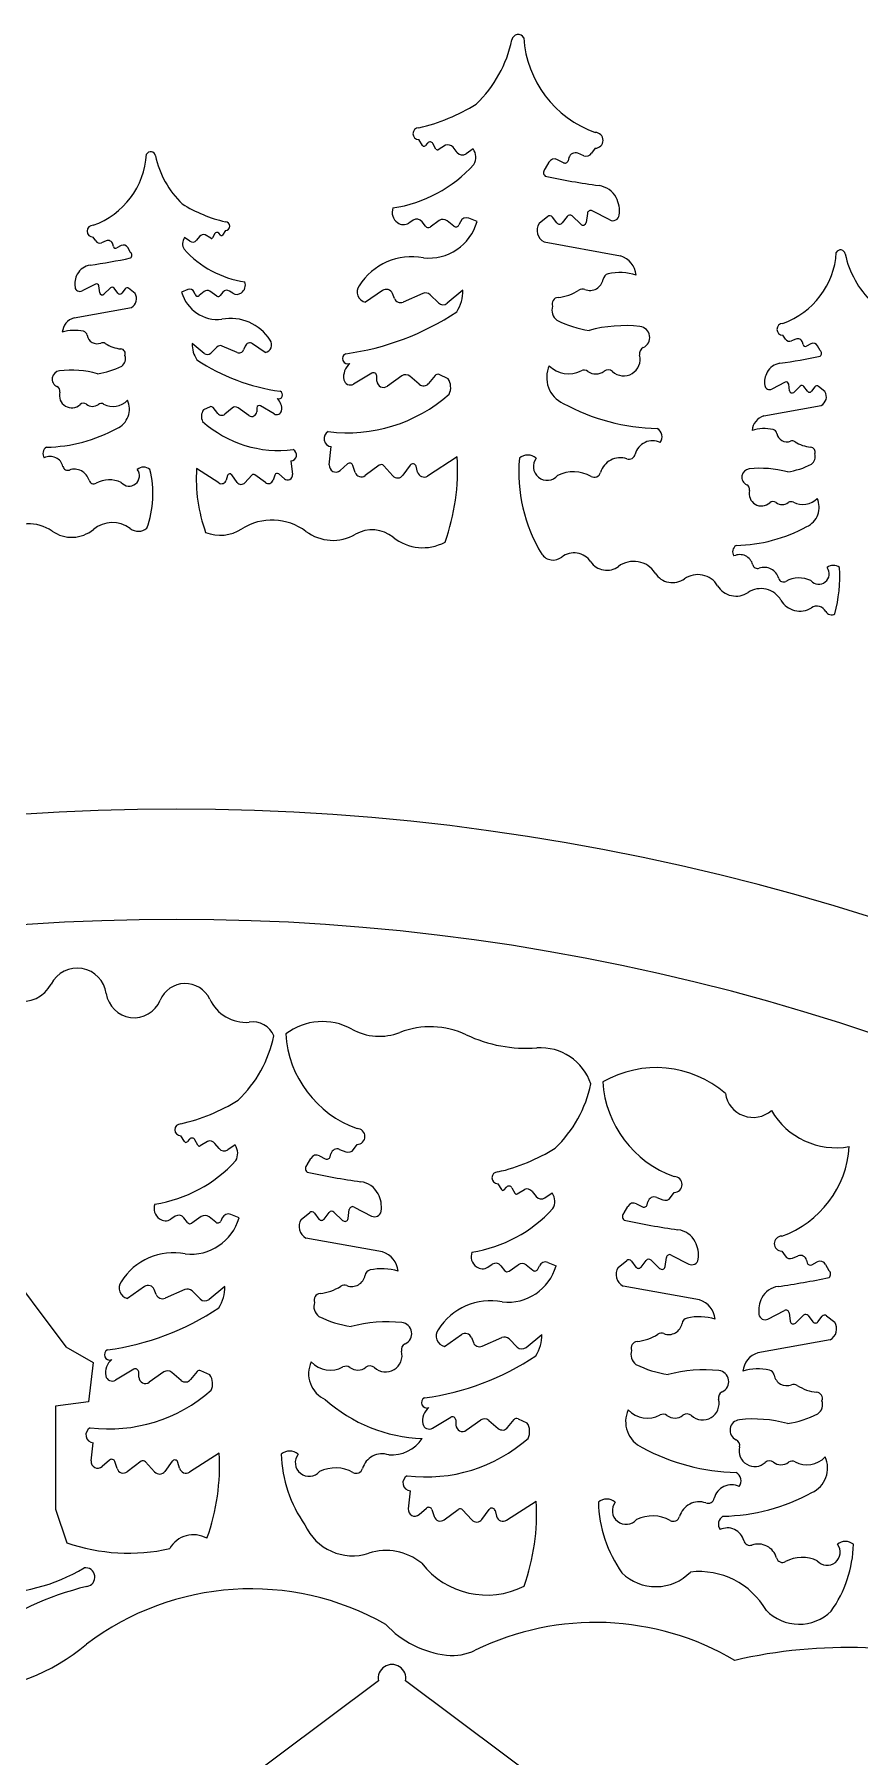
# Model space of a CAD drawing. Extents: x 0 to 545, y 0 to 410.
# Drawn here: x 259 to 338.6, y 243.7 to 409.9 of the extents above; entities that cross this region are included whole.
import ezdxf

# ---------------------------------------------------------------- set-up
doc = ezdxf.new("R2010")
doc.units = 0
doc.layers.add('GREEN', color=3, linetype='CONTINUOUS')
doc.layers.add('WHITE', color=7, linetype='CONTINUOUS')

msp = doc.modelspace()

# ---------------------------------------------------------------- linework, layer by layer
at = {"layer": 'GREEN', "linetype": 'CONTINUOUS'}
for p, q in [((296.488429, 399.199551), (296.120404, 399.772083)), ((296.971995, 399.440303), (296.740141, 399.179865)), ((297.778136, 398.84918), (297.48687, 399.381651)), ((298.698745, 399.220099), (298.000259, 398.790258)), ((299.821096, 398.528714), (299.425521, 399.024911)), ((301.368693, 398.875611), (300.674935, 398.40075)), ((308.661097, 397.57867), (308.319882, 396.964483)), ((310.070425, 397.537217), (309.510539, 397.831833)), ((310.603047, 398.027337), (310.524061, 397.735048)), ((312.037587, 398.215002), (311.451215, 398.450324)), ((313.131892, 398.934366), (312.796771, 398.44511)), ((308.560099, 392.348999), (307.729951, 391.683165)), ((310.432453, 392.358487), (309.951948, 391.722981)), ((311.738371, 391.590482), (310.905593, 392.395255)), ((312.381918, 392.64394), (312.273177, 391.778896)), ((314.537105, 392.010285), (312.841936, 392.886037)), ((276.430309, 390.693291), (276.211859, 390.293938)), ((276.990355, 390.541952), (276.816465, 390.737281)), ((277.455158, 390.986116), (277.17914, 390.556717)), ((295.573167, 391.987826), (295.169419, 391.718661)), ((296.770306, 391.397496), (296.428837, 391.844938)), ((298.095338, 391.95399), (297.204089, 391.330116)), ((299.503085, 391.412088), (298.854533, 391.93001)), ((300.130551, 391.846863), (299.990703, 391.531342)), ((301.743973, 391.85285), (300.949697, 392.176965)), ((309.447096, 391.721851), (309.010434, 392.294029)), ((264.947883, 389.990886), (264.696543, 390.357828)), ((265.95705, 389.994796), (265.517271, 389.818305)), ((266.652415, 389.45834), (266.593176, 389.677556)), ((267.412557, 389.530928), (266.992643, 389.309966)), ((268.30555, 388.880415), (268.049639, 389.341056)), ((274.03926, 389.957616), (273.518941, 390.313762)), ((274.976321, 390.425737), (274.679639, 390.053589)), ((276.045267, 390.249747), (275.521402, 390.572128)), ((308.204023, 389.88897), (315.580767, 388.550058)), ((264.91401, 385.821581), (263.642633, 385.164767)), ((265.340578, 384.991225), (265.259023, 385.640008)), ((266.366267, 385.453494), (265.741683, 384.849915)), ((267.0815, 384.949289), (266.721122, 385.425919)), ((267.787636, 385.377575), (267.46014, 384.948442)), ((268.747998, 384.919427), (268.125387, 385.418802)), ((273.833189, 385.289777), (273.237482, 385.046691)), ((274.552434, 384.80556), (274.447548, 385.042201)), ((275.404561, 385.104561), (274.918147, 384.716119)), ((276.642395, 384.65464), (275.973958, 385.122546)), ((277.223834, 385.040757), (276.967732, 384.705175)), ((278.168397, 384.946049), (277.865586, 385.147923)), ((292.620754, 385.200918), (290.981419, 384.064312)), ((293.765703, 384.427703), (293.570639, 384.915363)), ((296.511096, 384.915854), (294.608756, 384.082451)), ((298.004471, 384.006576), (297.209849, 384.787363)), ((300.369723, 385.226382), (298.853188, 383.970501)), ((262.859886, 382.569597), (268.392444, 383.573781)), ((331.491863, 380.51324), (331.240523, 380.880182)), ((275.405571, 379.134929), (274.268169, 380.07684)), ((276.638075, 379.747576), (276.042108, 379.161985)), ((278.588894, 379.218892), (277.162139, 379.843943)), ((279.367482, 379.843575), (279.221184, 379.47783)), ((281.309397, 379.205287), (280.079896, 380.057742)), ((332.50103, 380.517151), (332.061251, 380.340659)), ((333.196396, 379.980694), (333.137156, 380.199911)), ((333.956537, 380.053282), (333.536623, 379.83232)), ((334.84953, 379.40277), (334.593619, 379.86341)), ((291.584328, 377.219447), (289.834458, 376.173133)), ((292.084653, 376.458435), (292.063731, 376.960574)), ((294.480582, 376.960203), (293.085511, 375.968153)), ((296.164858, 376.145355), (295.261955, 376.92372)), ((297.696934, 376.996299), (297.070869, 376.225756)), ((298.937969, 376.688337), (298.075238, 377.084481)), ((331.45799, 376.343935), (330.186613, 375.687121)), ((331.884558, 375.513579), (331.803003, 376.162362)), ((332.910247, 375.975849), (332.285663, 375.372269)), ((333.62548, 375.471643), (333.265102, 375.948273)), ((334.331616, 375.899929), (334.00412, 375.470796)), ((335.291978, 375.441781), (334.669367, 375.941157)), ((282.169617, 373.286903), (280.857215, 374.071638)), ((329.403866, 373.091951), (334.936424, 374.096135)), ((275.989033, 373.970414), (275.341985, 373.673306)), ((276.74231, 373.326371), (276.272761, 373.904277)), ((278.098995, 373.849843), (277.421818, 373.26607)), ((279.731328, 373.133168), (278.685025, 373.877205)), ((280.497663, 373.877484), (280.481971, 373.50088)), ((287.4849, 368.376135), (287.677332, 370.131123)), ((299.82419, 369.138392), (296.964812, 367.29544)), ((276.821852, 366.628633), (274.677319, 368.010848)), ((278.603616, 366.684051), (278.076805, 367.408268)), ((281.32629, 366.654615), (280.316395, 367.40867)), ((283.147192, 367.02845), (282.604857, 367.49984)), ((283.787462, 368.755396), (283.931787, 367.439155)), ((289.25414, 368.457049), (288.531026, 367.828528)), ((289.975097, 367.646925), (289.764338, 368.313379)), ((292.305422, 368.335489), (290.958896, 367.330082)), ((293.604379, 367.319058), (292.731104, 368.293095)), ((295.291542, 368.334953), (294.589128, 367.36933)), ((296.009805, 367.661103), (295.853661, 368.232096)), ((277.655216, 367.331125), (277.538107, 366.902881)), ((279.997134, 367.376874), (279.342177, 366.646347)), ((282.222208, 367.392087), (282.064138, 366.892247))]:
    msp.add_line(p, q, dxfattribs=at)
for centre, radius, start, end in [((293.30225, 411.911658), 12.069201, -46.181038, -12.023306), ((305.710968, 409.310713), 0.610484, 27.233984, 171.824391), ((316.589926, 410.223758), 10.355556, -176.491789, -109.50751), ((292.13558, 418.364783), 17.90418, -77.140333, -57.866326), ((296.120404, 400.340878), 0.568795, 90, 270), ((296.621758, 399.285255), 0.158498, -147.266989, -41.676879), ((297.208762, 399.229523), 0.316997, 28.679036, 138.323121), ((298.929782, 398.629701), 0.633993, 38.562356, 111.371596), ((313.131892, 399.6985), 0.764135, -90, 90), ((262.103017, 398.824872), 7.766667, -70.49249, -3.508211), ((270.262235, 398.140088), 0.457863, 8.175609, 152.766016), ((279.568774, 400.090797), 9.051901, -167.976694, -133.818962), ((291.644572, 406.230087), 13.207332, -81.365022, -42.170083), ((297.91719, 398.925244), 0.158498, -151.320963, -58.392283), ((300.316835, 398.923924), 0.633993, -141.437644, -55.609256), ((300.18853, 398.067817), 1.430146, -29.500855, 34.390744), ((309.215307, 397.270775), 0.633993, 62.24632, 150.945396), ((310.218041, 397.817745), 0.316997, -117.75368, -15.12204), ((311.215087, 397.861944), 0.633993, 68.133508, 164.87796), ((312.273714, 398.803382), 0.633993, -111.866492, -34.409557), ((308.629232, 396.604349), 0.474756, 130.662158, 227.833998), ((323.023942, 463.83163), 69.162336, -102.282811, -97.909997), ((313.200635, 393.129477), 2.218977, 28.070356, 82.090003), ((312.721875, 392.874161), 2.76156, -8.122627, 28.070356), ((280.443776, 404.93064), 13.428135, -122.133674, -102.859667), ((294.745691, 392.740877), 1.198583, 158.894959, 235.066713), ((308.758437, 392.101716), 0.316997, 37.349349, 128.731941), ((310.685308, 392.167304), 0.316997, 45.979784, 142.907163), ((312.696439, 392.604403), 0.316997, 62.67839, 172.835224), ((314.828098, 392.573553), 0.633993, -117.32161, -8.122627), ((264.696543, 390.930929), 0.573101, 90, 270), ((276.63889, 390.579196), 0.237748, 41.676879, 151.320964), ((277.455158, 391.412712), 0.426596, -90, 90), ((294.641905, 392.509932), 0.95099, -127.775684, -56.309932), ((295.924843, 391.460311), 0.633993, 37.349349, 123.690067), ((297.096935, 393.159079), 4.827131, -96.40415, -15.700061), ((297.022303, 391.589809), 0.316997, -142.650651, -55.007979), ((298.458909, 391.434602), 0.633993, 51.389747, 124.99202), ((299.700897, 391.659792), 0.316997, -128.610253, -23.904259), ((300.710163, 391.589963), 0.633993, 67.801429, 156.095741), ((308.792713, 391.004245), 1.261109, 147.428512, 242.172979), ((309.699093, 391.914164), 0.316997, -142.650651, -37.092838), ((311.958656, 391.818433), 0.316997, -134.020215, -7.164777), ((265.340175, 390.25959), 0.475495, -145.590443, -68.133508), ((266.134146, 389.553511), 0.475495, 15.12204, 111.866492), ((266.88193, 389.520362), 0.237748, -164.87796, -62.24632), ((267.633981, 389.110135), 0.475495, 29.054604, 117.75368), ((274.404064, 389.707916), 1.072609, 145.609256, 209.500855), ((280.812032, 395.829619), 9.905499, -137.829917, -98.634978), ((274.307835, 390.349996), 0.475495, -124.390744, -38.562356), ((275.348125, 390.129329), 0.475495, 68.628404, 141.437644), ((276.107569, 390.350986), 0.118874, -121.607716, -28.679037), ((277.079143, 390.620995), 0.118874, -138.323121, -32.733012), ((336.806215, 388.662442), 0.457863, 8.175609, 152.766016), ((264.644985, 386.004161), 1.664233, 97.909997, 151.929644), ((257.277504, 439.030776), 51.871752, -82.090003, -77.717189), ((268.073537, 388.610315), 0.356067, -47.833998, 49.337842), ((295.44377, 382.452551), 6.01374, 79.317532, 147.670982), ((314.959223, 386.499715), 2.142481, 5.097594, 73.135779), ((328.646997, 389.347226), 7.766667, -70.49249, -3.508211), ((346.112754, 390.613151), 9.051901, -167.976694, -133.818962), ((265.004055, 385.812674), 2.07117, 151.929644, 188.122627), ((265.023132, 385.610356), 0.237748, 7.164776, 117.32161), ((278.486193, 385.712711), 0.898937, -55.066713, 21.105041), ((312.619846, 386.50468), 1.296146, -111.532843, -9.489857), ((314.523571, 386.186453), 0.633993, 102.506458, 170.510143), ((315.523745, 381.677365), 5.252675, 72.614617, 102.506458), ((263.424388, 385.587218), 0.475495, -171.877373, -62.67839), ((265.576469, 385.020878), 0.237748, -172.835224, -45.979785), ((266.53148, 385.282531), 0.237748, 37.092837, 134.020216), ((267.271142, 385.092677), 0.237748, -142.907162, -37.349349), ((267.976634, 385.23334), 0.237748, 51.268059, 142.650651), ((267.950927, 384.410237), 0.945831, -62.172979, 32.571488), ((276.72276, 386.026362), 3.620348, -164.299939, -83.59585), ((274.012839, 384.849526), 0.475495, 23.904259, 112.198571), ((274.769788, 384.901897), 0.237748, -156.095741, -51.389747), ((275.701279, 384.733005), 0.475495, 55.00798, 128.610253), ((276.778734, 384.84941), 0.237748, -124.992021, -37.349349), ((277.601829, 384.752287), 0.475495, 56.309933, 142.650651), ((278.564032, 385.539503), 0.713243, -123.690068, -52.224316), ((291.21174, 385.074843), 1.036446, 145.050138, 257.160427), ((292.981991, 384.679904), 0.633993, 21.80141, 124.73486), ((294.354351, 384.663162), 0.633993, -158.198591, -66.342091), ((296.765502, 384.335142), 0.633993, 45.503167, 113.657909), ((296.903933, 385.087953), 3.468554, -33.858823, 2.287277), ((309.617847, 383.907997), 0.633993, 95.28689, 201.302312), ((309.154197, 388.918457), 4.397874, -84.71311, -56.77338), ((311.911419, 384.709251), 0.633993, 68.467157, 123.22662), ((263.326044, 381.03184), 1.606861, 106.864221, 174.902406), ((277.962634, 377.996466), 4.510305, 32.329018, 100.682468), ((285.782901, 403.99486), 25.106156, -82.486281, -56.104048), ((298.448818, 384.458797), 0.633993, -134.496833, -50.370995), ((310.154521, 383.293366), 1.191055, 161.176043, 233.867963), ((262.902653, 377.415077), 3.939506, 77.493542, 107.385383), ((263.652783, 380.796893), 0.475495, 9.489857, 77.493542), ((265.080577, 381.035564), 0.972109, -170.510143, -68.467157), ((314.164394, 391.721218), 10.505871, -116.649274, -98.83854), ((315.986402, 369.09611), 12.71704, 83.38074, 105.676621), ((317.335572, 380.665564), 1.069206, -65.735397, 83.731883), ((331.240523, 381.453283), 0.573101, 90, 270), ((265.611897, 379.688991), 0.475495, 56.77338, 111.532843), ((267.679813, 382.845896), 3.298405, -123.22662, -95.28689), ((267.332076, 379.088051), 0.475495, -21.302312, 84.71311), ((276.867512, 379.973018), 2.601416, 177.712723, 213.858823), ((275.708848, 379.501151), 0.475495, -129.629005, -45.503167), ((276.971335, 379.40841), 0.475495, 66.342091, 134.496833), ((278.779698, 379.654425), 0.475495, -113.657909, -21.801409), ((279.808968, 379.666981), 0.475495, 55.26514, 158.19859), ((281.136656, 379.963185), 0.777335, -77.160427, 34.949862), ((289.267632, 378.630209), 0.515215, 113.0543, 292.334503), ((318.035504, 379.11283), 0.633993, 114.264603, 194.472029), ((331.884156, 380.781944), 0.475495, -145.590443, -68.133508), ((332.678126, 380.075865), 0.475495, 15.12204, 111.866492), ((333.42591, 380.042716), 0.237748, -164.87796, -62.24632), ((334.177961, 379.632489), 0.475495, 29.054604, 117.75368), ((334.617518, 379.132669), 0.356067, -47.833998, 49.337842), ((261.543782, 376.656226), 0.801905, 96.268117, 245.735397), ((262.55566, 367.979135), 9.53778, 74.323379, 96.61926), ((263.922166, 384.947967), 7.879403, -81.16146, -63.350726), ((266.92957, 378.627078), 0.893291, -53.867963, 18.823957), ((285.208285, 394.153199), 18.829617, -123.895952, -97.513719), ((290.529299, 376.873933), 1.66546, 129.791067, 190.025261), ((311.19695, 376.796032), 2.741136, 155.252047, 245.487238), ((310.569903, 379.722707), 2.5756, -136.308477, -62.202347), ((312.066698, 376.8835), 0.633993, 53.607371, 117.797653), ((313.202212, 378.424088), 1.279851, -126.392628, -52.136374), ((314.376899, 376.913158), 0.633993, 47.559275, 127.863625), ((315.879504, 378.556373), 1.592659, -132.440725, 14.472029), ((331.188966, 376.526515), 1.664233, 97.909997, 151.929644), ((323.821485, 429.55313), 51.871752, -82.090003, -77.717189), ((261.018834, 375.491676), 0.475495, -14.472029, 65.735397), ((289.509097, 376.717272), 0.633993, -167.865852, -59.123187), ((291.747009, 376.947377), 0.316997, 2.385944, 120.876813), ((292.718097, 376.484829), 0.633993, -177.614056, -54.582945), ((294.847996, 376.443527), 0.633993, 49.236395, 125.417055), ((296.578818, 376.625548), 0.633993, -130.763605, -39.093859), ((297.94296, 376.796403), 0.316997, 65.336604, 140.906141), ((297.695397, 375.845683), 1.50135, -25.916383, 34.143297), ((331.548035, 376.335029), 2.07117, 151.929644, 188.122627), ((329.968368, 376.109572), 0.475495, -171.877373, -62.67839), ((331.567112, 376.13271), 0.237748, 7.164776, 117.32161), ((333.07546, 375.804886), 0.237748, 37.092837, 134.020216), ((334.520614, 375.755694), 0.237748, 51.268059, 142.650651), ((262.635833, 375.074333), 1.194494, 165.527971, 312.440725), ((263.762787, 373.841922), 0.475495, 52.136375, 132.440725), ((264.643803, 374.975119), 0.959888, -127.863626, -53.607372), ((265.495437, 373.819679), 0.475495, 62.202347, 126.392629), ((266.618034, 375.949084), 1.9317, -117.797653, -43.691522), ((266.147749, 373.754077), 2.055852, -65.487238, 24.747953), ((280.735205, 373.867586), 0.237748, 59.123187, 177.614055), ((281.648487, 373.812503), 1.249095, -10.025261, 50.208933), ((282.594737, 375.12971), 0.386411, -112.334503, 66.9457), ((289.225516, 386.27729), 14.811354, -97.132489, -48.46929), ((319.549692, 391.73678), 19.850281, -118.560095, -91.209524), ((332.120449, 375.543232), 0.237748, -172.835224, -45.979785), ((333.815122, 375.615031), 0.237748, -142.907162, -37.349349), ((334.494907, 374.932591), 0.945831, -62.172979, 32.571488), ((276.273914, 373.041315), 1.126013, 145.856703, 205.916383), ((282.626324, 380.865021), 11.108515, -131.53071, -82.867511), ((276.088241, 373.754355), 0.237748, 39.093859, 114.663396), ((277.111348, 373.626214), 0.475495, -140.906141, -49.236395), ((278.409464, 373.489698), 0.475495, 54.582945, 130.763605), ((280.006889, 373.520675), 0.475495, -125.417056, -2.385944), ((282.413639, 373.695007), 0.475495, -120.876813, -12.134148), ((329.870024, 371.554194), 1.606861, 106.864221, 174.902406), ((259.883193, 384.959639), 14.887711, -88.790476, -61.439905), ((287.737595, 370.897113), 0.768357, 117.19191, 265.501622), ((318.624302, 371.071973), 0.962858, -34.308057, 58.270418), ((329.446633, 367.937431), 3.939506, 77.493542, 107.385383), ((330.196763, 371.319247), 0.475495, 9.489857, 77.493542), ((331.624557, 371.557918), 0.972109, -170.510143, -68.467157), ((260.577235, 369.461033), 0.722143, 121.729582, 214.308057), ((260.543014, 367.894549), 1.288603, 14.043417, 115.871314), ((283.742265, 369.329888), 0.576267, -85.501622, 62.80809), ((279.235718, 367.875623), 20.627161, -19.739662, 3.50977), ((306.637931, 368.039597), 1.280041, 50.57473, 129.42527), ((316.3881, 369.554088), 0.633993, -108.843011, -14.043417), ((318.66993, 368.983327), 1.718137, 64.128686, 165.956583), ((332.155877, 370.211346), 0.475495, 56.77338, 111.532843), ((334.223793, 373.36825), 3.298405, -123.22662, -95.28689), ((333.876056, 369.610405), 0.475495, -21.302312, 84.71311), ((333.47355, 369.149432), 0.893291, -53.867963, 18.823957), ((262.254387, 368.322619), 0.475495, -165.956583, -71.156989), ((262.885236, 366.47406), 1.477744, 16.149064, 108.843011), ((268.17008, 367.317939), 0.996159, -139.892189, 37.788237), ((269.567013, 367.186751), 0.960031, 50.57473, 129.42527), ((260.735475, 365.572801), 9.730635, -19.960965, 14.008953), ((290.118673, 367.063771), 15.470371, 176.49023, 199.739662), ((277.884543, 367.268413), 0.237748, 36.032935, 164.705724), ((280.174153, 367.218167), 0.237748, 53.252529, 138.122131), ((282.44889, 367.320401), 0.237748, 49.003269, 162.45094), ((283.459124, 367.387328), 0.475495, -130.996732, 6.257409), ((288.115116, 368.307033), 0.633993, 173.742591, 310.996732), ((289.462094, 368.217797), 0.316997, 17.54906, 130.996731), ((290.579584, 367.838089), 0.633993, -162.45094, -53.252529), ((292.495078, 368.081485), 0.316997, 41.87787, 126.747471), ((295.547891, 368.14848), 0.316997, 15.294276, 143.967065), ((296.621345, 367.828336), 0.633993, -164.705724, -57.19704), ((321.127559, 367.700331), 15.360064, 175.039987, 211.181613), ((308.500509, 368.214514), 1.328212, 142.211763, 319.892189), ((311.02993, 364.163943), 3.535286, 61.091505, 115.348906), ((313.045411, 367.813701), 0.633993, -118.908495, -16.149064), ((315.546967, 367.089342), 1.970326, 71.156989, 163.850936), ((328.087762, 367.178581), 0.801905, 96.268117, 245.735397), ((329.09964, 358.50149), 9.53778, 74.323379, 96.61926), ((330.466146, 375.470321), 7.879403, -81.16146, -63.350726), ((264.761403, 367.017329), 0.475495, -163.850936, -61.091505), ((266.273014, 364.28001), 2.651465, 64.651094, 118.908495), ((277.079453, 367.028305), 0.475495, -122.80296, -15.294276), ((278.988138, 366.963761), 0.475495, -143.967065, -41.87787), ((281.610773, 367.03562), 0.475495, -126.747471, -17.54906), ((294.076431, 367.742277), 0.633993, -138.122131, -36.032935), ((327.562814, 366.01403), 0.475495, -14.472029, 65.735397), ((329.179813, 365.596688), 1.194494, 165.527971, 312.440725), ((330.306767, 364.364276), 0.475495, 52.136375, 132.440725), ((331.187783, 365.497473), 0.959888, -127.863626, -53.607372), ((332.039418, 364.342033), 0.475495, 62.202347, 126.392629), ((333.162014, 366.471438), 1.9317, -117.797653, -43.691522), ((332.691729, 364.276431), 2.055852, -65.487238, 24.747953), ((258.555789, 358.874326), 3.797217, 54.794016, 131.848901), ((266.55662, 359.941435), 2.860193, 53.051586, 129.834074), ((281.969553, 357.603076), 5.437667, 53.112736, 122.538652), ((262.630003, 364.648612), 3.26972, -125.205984, -50.165926), ((269.063414, 363.274302), 1.310181, -126.948414, -51.358723), ((276.956636, 365.460079), 3.882302, -111.125806, -57.461348), ((287.839373, 365.424563), 4.341414, -126.887264, -59.999973), ((291.625514, 358.866782), 3.230861, 51.161632, 120.000027), ((296.510798, 364.934525), 4.559101, -128.838368, -62.005723), ((326.427173, 375.481993), 14.887711, -88.790476, -61.439905), ((309.082309, 360.522968), 1.342327, -144.716987, -52.088224), ((311.098826, 357.933735), 1.939513, 34.179531, 127.911776), ((327.121215, 359.983388), 0.722143, 121.729582, 214.308057), ((327.086994, 358.416903), 1.288603, 14.043417, 115.871314), ((314.258644, 360.079495), 1.880007, -145.820469, -53.370586), ((316.851354, 356.59215), 2.465534, 32.718424, 126.629414), ((320.611206, 359.007639), 2.003367, -147.281576, -54.872658), ((323.043613, 355.550182), 2.223998, 31.298492, 125.127342), ((328.798367, 358.844974), 0.475495, -165.956583, -71.156989), ((329.429216, 356.996414), 1.477744, 16.149064, 108.843011), ((332.816994, 354.802365), 2.651465, 64.651094, 118.908495), ((334.71406, 357.840293), 0.996159, -139.892189, 37.788237), ((336.110993, 357.709105), 0.960031, 50.57473, 129.42527), ((322.101318, 357.707044), 14.638264, -14.720911, 2.911943), ((326.733377, 357.793461), 2.09418, -148.701508, -56.322729), ((329.129923, 354.196902), 2.227702, 29.847162, 123.677271), ((331.305383, 357.539683), 0.475495, -163.850936, -61.091505), ((332.881145, 356.34935), 2.09719, -150.152838, -57.775058), ((334.52391, 353.743199), 0.983507, 28.816221, 122.224942), ((335.931714, 354.517665), 0.623263, -151.183779, -58.314956), ((272.73906, 114.484389), 210.004157, -5.464915, 185.464915)]:
    msp.add_arc(centre, radius, start, end, dxfattribs=at)
at = {"layer": 'WHITE', "linetype": 'CONTINUOUS'}
for p, q in [((246.158568, 304.486464), (262.079227, 283.218429)), ((273.520204, 303.041606), (273.152179, 303.614138)), ((274.00377, 303.282358), (273.771917, 303.02192)), ((274.809911, 302.691235), (274.518645, 303.223705)), ((275.730521, 303.062154), (275.032034, 302.632312)), ((276.852871, 302.370769), (276.457296, 302.866966)), ((278.400469, 302.717666), (277.706711, 302.242804)), ((289.828547, 302.287164), (290.163667, 302.77642)), ((285.351657, 300.806537), (285.692872, 301.420724)), ((286.542314, 301.673887), (287.1022, 301.379271)), ((287.555836, 301.577103), (287.634823, 301.869392)), ((288.48299, 302.292379), (289.069362, 302.057057)), ((303.739296, 298.979465), (304.107321, 298.406933)), ((304.359033, 298.387246), (304.590887, 298.647685)), ((305.105762, 298.589032), (305.397028, 298.056561)), ((305.619151, 297.997639), (306.317637, 298.42748)), ((307.044412, 298.232292), (307.439988, 297.736095)), ((308.293827, 297.608131), (308.987585, 298.082992)), ((319.070107, 297.657705), (319.656478, 297.422384)), ((320.415663, 297.652491), (320.750783, 298.141747)), ((278.775748, 295.694905), (277.981472, 296.019019)), ((284.761726, 295.525219), (285.591874, 296.191053)), ((286.042209, 296.136084), (286.478871, 295.563906)), ((286.983723, 295.565036), (287.464228, 296.200542)), ((287.937368, 296.237309), (288.770146, 295.432537)), ((289.304953, 295.62095), (289.413693, 296.485994)), ((289.873711, 296.728091), (291.56888, 295.85234)), ((315.938773, 296.171864), (316.279988, 296.786051)), ((317.129431, 297.039214), (317.689317, 296.744598)), ((318.142953, 296.94243), (318.221939, 297.234719)), ((272.604942, 295.82988), (272.201195, 295.560715)), ((273.802082, 295.23955), (273.460612, 295.686993)), ((275.127113, 295.796044), (274.235864, 295.17217)), ((276.53486, 295.254143), (275.886309, 295.772065)), ((277.162326, 295.688918), (277.022478, 295.373397)), ((292.612542, 292.392113), (285.235798, 293.731025)), ((302.788311, 290.926042), (303.192059, 291.195207)), ((304.047729, 291.05232), (304.389198, 290.604877)), ((304.822981, 290.537497), (305.71423, 291.161371)), ((306.473425, 291.137392), (307.121977, 290.619469)), ((307.609595, 290.738723), (307.749443, 291.054245)), ((308.568588, 291.384346), (309.362864, 291.060231)), ((315.348843, 290.890546), (316.178991, 291.55638)), ((316.629325, 291.50141), (317.065987, 290.929232)), ((317.57084, 290.930362), (318.051344, 291.565869)), ((318.524485, 291.602636), (319.357263, 290.797863)), ((319.892069, 290.986277), (320.000809, 291.851321)), ((320.460827, 292.093418), (322.155996, 291.217666)), ((331.133998, 292.469373), (331.45115, 292.00635)), ((332.169629, 291.78858), (332.724561, 292.011285)), ((333.527251, 291.610978), (333.602003, 291.334361)), ((334.031316, 291.147136), (334.561182, 291.425956)), ((335.365079, 291.186367), (335.687999, 290.605111)), ((269.652529, 289.042972), (268.013194, 287.906367)), ((270.797478, 288.269758), (270.602414, 288.757417)), ((273.542871, 288.757908), (271.640532, 287.924506)), ((275.036246, 287.848631), (274.241624, 288.629418)), ((277.401498, 289.068437), (275.884963, 287.812556)), ((323.199659, 287.75744), (315.822914, 289.096351)), ((329.80413, 285.916547), (331.408408, 286.745343)), ((331.84376, 286.516226), (331.94667, 285.697564)), ((332.452801, 285.519253), (333.240928, 286.280875)), ((333.688699, 286.246079), (334.14344, 285.644648)), ((334.621223, 285.643578), (335.034473, 286.185077)), ((335.460661, 286.2371), (336.246298, 285.606966)), ((298.600311, 283.271693), (300.239646, 284.408299)), ((306.472079, 283.177882), (307.988615, 284.433764)), ((262.079227, 283.218429), (264.690853, 281.732529)), ((301.18953, 284.122744), (301.384594, 283.635084)), ((302.227648, 283.289832), (304.129988, 284.123235)), ((304.82874, 283.994744), (305.623363, 283.213957)), ((335.797645, 283.908972), (328.816426, 282.64185)), ((264.690853, 281.732529), (264.255193, 277.919451)), ((268.616103, 281.061501), (266.866234, 280.015187)), ((269.116428, 280.30049), (269.095506, 280.802628)), ((271.512357, 280.802258), (270.117286, 279.810207)), ((273.196634, 279.98741), (272.293731, 280.765774)), ((274.72871, 280.838353), (274.102644, 280.067811)), ((275.969744, 280.530392), (275.107014, 280.926536)), ((264.255193, 277.919451), (261.070687, 277.487727)), ((261.070687, 277.487727), (261.070687, 267.562113)), ((297.45335, 275.380514), (299.20322, 276.426828)), ((299.682622, 276.167955), (299.703545, 275.665817)), ((300.704403, 275.175534), (302.099474, 276.167584)), ((302.880847, 276.131101), (303.78375, 275.352736)), ((304.689761, 275.433138), (305.315826, 276.20368)), ((305.69413, 276.291863), (306.556861, 275.895719)), ((264.516675, 272.21819), (264.709107, 273.973178)), ((276.855965, 272.980447), (273.996587, 271.137494)), ((266.285915, 272.299104), (265.562801, 271.670583)), ((267.006873, 271.48898), (266.796113, 272.155433)), ((269.337197, 272.177543), (267.990671, 271.172137)), ((270.636154, 271.161112), (269.762879, 272.13515)), ((272.323318, 272.177008), (271.620903, 271.211385)), ((273.041581, 271.503158), (272.885436, 272.07415)), ((295.296223, 269.338504), (295.103791, 267.583517)), ((296.149917, 267.03591), (296.873031, 267.664431)), ((304.583704, 266.502821), (307.443082, 268.345774)), ((261.070687, 267.562113), (262.152799, 264.318549)), ((297.38323, 267.52076), (297.593989, 266.854307)), ((298.577787, 266.537463), (299.924314, 267.54287)), ((300.349995, 267.500476), (301.22327, 266.526439)), ((302.208019, 266.576711), (302.910434, 267.542334)), ((303.472552, 267.439477), (303.628697, 266.868484)), ((292.222495, 250.997499), (272.509153, 236.228961)), ((314.556734, 236.228961), (294.843392, 250.997499))]:
    msp.add_line(p, q, dxfattribs=at)
for centre, radius, start, end in [((272.73906, 114.484389), 220.635051, -5.200854, 185.200854), ((263.166593, 316.960977), 2.829262, 7.832836, 152.820453), ((257.931824, 319.648921), 3.055281, -103.781168, -27.179547), ((273.582841, 315.685851), 2.611827, 25.311173, 157.589259), ((268.658712, 317.71651), 2.714582, -172.167164, -22.410741), ((279.503045, 318.485731), 3.937077, -154.688827, -86.354301), ((280.14442, 312.446622), 2.145926, 21.685954, 100.499063), ((286.825152, 308.813536), 5.818958, 60.976368, 127.465792), ((270.334026, 315.753713), 12.069201, -46.181038, -12.023306), ((293.621702, 314.065813), 10.355556, -176.491789, -109.50751), ((292.315189, 318.708198), 5.496732, -119.023632, -68.808429), ((297.236229, 306.015462), 8.116577, 64.727249, 111.191571), ((306.541187, 325.724506), 13.678575, -115.272751, -85.966559), ((307.864286, 306.960696), 5.131825, 18.686838, 94.033441), ((319.005785, 299.984945), 10.198501, 48.938724, 120.219941), ((300.921142, 311.119039), 12.069201, -46.181038, -12.023306), ((324.208818, 309.43114), 10.355556, -176.491789, -109.50751), ((328.372068, 308.0795), 2.69778, -171.370036, -49.133147), ((269.167355, 322.206837), 17.90418, -77.140333, -57.866326), ((336.399344, 309.699722), 7.253435, -149.692572, -80.124831), ((273.152179, 304.182933), 0.568795, 90, 270), ((290.163667, 303.540555), 0.764135, -90, 90), ((273.653533, 303.12731), 0.158498, -147.266988, -41.67688), ((274.240537, 303.071578), 0.316997, 28.679036, 138.323121), ((274.948965, 302.767298), 0.158498, -151.320963, -58.392283), ((275.961557, 302.471756), 0.633993, 38.562356, 111.371596), ((277.220305, 301.909871), 1.430146, -29.500855, 34.390744), ((268.676347, 310.072142), 13.207332, -81.365022, -42.170083), ((277.34861, 302.765979), 0.633993, -141.437644, -55.609256), ((286.247082, 301.11283), 0.633993, 62.24632, 150.945396), ((287.249817, 301.6598), 0.316997, -117.75368, -15.12204), ((288.246862, 301.703998), 0.633993, 68.133508, 164.87796), ((289.30549, 302.645437), 0.633993, -111.866492, -34.409557), ((299.754472, 317.572164), 17.90418, -77.140333, -57.866326), ((327.861376, 303.153453), 9.800313, -70.49249, -3.508211), ((285.661007, 300.446404), 0.474756, 130.662158, 227.833998), ((300.055718, 367.673685), 69.162336, -102.282811, -97.909997), ((303.739296, 299.54826), 0.568795, 90, 270), ((320.750783, 298.905882), 0.764135, -90, 90), ((290.23241, 296.971531), 2.218977, 28.070356, 82.090003), ((289.753651, 296.716216), 2.76156, -8.122627, 28.070356), ((304.240649, 298.492637), 0.158498, -147.266988, -41.67688), ((304.827653, 298.436904), 0.316997, 28.679036, 138.323121), ((305.536082, 298.132625), 0.158498, -151.320963, -58.392283), ((306.548674, 297.837083), 0.633993, 38.562356, 111.371596), ((307.935726, 298.131305), 0.633993, -141.437644, -55.609256), ((307.807422, 297.275198), 1.430146, -29.500855, 34.390744), ((318.833979, 297.069325), 0.633993, 68.133508, 164.87796), ((319.892606, 298.010764), 0.633993, -111.866492, -34.409557), ((271.777466, 296.582932), 1.198583, 158.894959, 235.066713), ((272.956619, 295.302366), 0.633993, 37.349349, 123.690067), ((277.741938, 295.432018), 0.633993, 67.801429, 156.095741), ((285.790212, 295.94377), 0.316997, 37.349349, 128.731941), ((287.717083, 296.009359), 0.316997, 45.979784, 142.907163), ((289.728214, 296.446458), 0.316997, 62.67839, 172.835224), ((291.859873, 296.415607), 0.633993, -117.32161, -8.122627), ((299.263463, 305.437469), 13.207332, -81.365022, -42.170083), ((316.248123, 295.81173), 0.474756, 130.662158, 227.833998), ((316.834198, 296.478157), 0.633993, 62.24632, 150.945396), ((317.836933, 297.025126), 0.316997, -117.75368, -15.12204), ((271.67368, 296.351987), 0.95099, -127.775684, -56.309932), ((274.12871, 297.001133), 4.827131, -96.40415, -15.700061), ((274.054078, 295.431864), 0.316997, -142.650651, -55.00798), ((275.490685, 295.276657), 0.633993, 51.389747, 124.99202), ((276.732673, 295.501847), 0.316997, -128.610253, -23.904259), ((285.824488, 294.8463), 1.261109, 147.428512, 242.172979), ((286.730868, 295.756219), 0.316997, -142.650651, -37.092838), ((288.990431, 295.660487), 0.316997, -134.020215, -7.164777), ((330.642834, 363.039011), 69.162336, -102.282811, -97.909997), ((320.819526, 292.336858), 2.218977, 28.070356, 82.090003), ((320.340767, 292.081543), 2.76156, -8.122627, 28.070356), ((331.133998, 293.192537), 0.723163, 90, 270), ((272.475545, 286.294605), 6.01374, 79.317532, 147.670982), ((291.990999, 290.34177), 2.142481, 5.097594, 73.135779), ((302.364583, 291.948258), 1.198583, 158.894959, 235.066713), ((302.260797, 291.717314), 0.95099, -127.775684, -56.309932), ((303.543735, 290.667693), 0.633993, 37.349349, 123.690067), ((304.715827, 292.36646), 4.827131, -96.40415, -15.700061), ((306.077801, 290.641984), 0.633993, 51.389747, 124.99202), ((308.329055, 290.797344), 0.633993, 67.801429, 156.095741), ((316.377328, 291.309097), 0.316997, 37.349349, 128.731941), ((317.317984, 291.121546), 0.316997, -142.650651, -37.092838), ((318.3042, 291.374685), 0.316997, 45.979784, 142.907163), ((319.577548, 291.025814), 0.316997, -134.020215, -7.164777), ((320.315331, 291.811784), 0.316997, 62.67839, 172.835224), ((322.44699, 291.780934), 0.633993, -117.32161, -8.122627), ((331.946162, 292.345413), 0.6, -145.590443, -68.133508), ((332.948028, 291.454452), 0.6, 15.12204, 111.866492), ((333.891614, 291.412623), 0.3, -164.87796, -62.24632), ((334.840585, 290.894981), 0.6, 29.054604, 117.75368), ((268.243515, 288.916897), 1.036446, 145.050138, 257.160427), ((289.651622, 290.346735), 1.296146, -111.532843, -9.489857), ((291.555346, 290.028507), 0.633993, 102.506458, 170.510143), ((292.55552, 285.519419), 5.252675, 72.614617, 102.506458), ((304.641195, 290.797191), 0.316997, -142.650651, -55.007979), ((307.319789, 290.867173), 0.316997, -128.610253, -23.904259), ((316.411605, 290.211626), 1.261109, 147.428512, 242.172979), ((321.772338, 353.886985), 65.454, -82.090003, -77.717189), ((335.395235, 290.264287), 0.449301, -47.833998, 49.337842), ((270.013766, 288.521958), 0.633993, 21.80141, 124.73486), ((271.386126, 288.505217), 0.633993, -158.19859, -66.342091), ((273.797277, 288.177197), 0.633993, 45.503167, 113.657909), ((275.480593, 288.300851), 0.633993, -134.496833, -50.370995), ((273.935708, 288.930007), 3.468554, -33.858823, 2.287277), ((286.649623, 287.750051), 0.633993, 95.28689, 201.302312), ((286.185973, 292.760512), 4.397874, -84.71311, -56.77338), ((288.943194, 288.551306), 0.633993, 68.467157, 123.22662), ((303.062662, 281.659932), 6.01374, 79.317532, 147.670982), ((322.578115, 285.707096), 2.142481, 5.097594, 73.135779), ((331.52203, 286.734104), 2.613491, 151.929644, 188.122627), ((331.068941, 286.97573), 2.1, 97.909997, 151.929644), ((262.814677, 307.836915), 25.106156, -82.486281, -56.104048), ((287.186297, 287.135421), 1.191055, 161.176043, 233.867963), ((291.196169, 295.563273), 10.505871, -116.649274, -98.83854), ((322.142463, 285.393834), 0.633993, 102.506458, 170.510143), ((323.142637, 280.884746), 5.252675, 72.614617, 102.506458), ((329.528739, 286.449613), 0.6, -171.877373, -62.67839), ((331.546103, 286.47881), 0.3, 7.164776, 117.32161), ((333.449401, 286.065147), 0.3, 37.092837, 134.020216), ((335.272958, 286.003075), 0.3, 51.268059, 142.650651), ((293.018178, 272.938164), 12.71704, 83.38074, 105.676621), ((294.367347, 284.507619), 1.069206, -65.735397, 83.731883), ((298.830632, 284.282224), 1.036446, 145.050138, 257.160427), ((300.600882, 283.887285), 0.633993, 21.80141, 124.73486), ((304.522824, 284.295334), 3.468554, -33.858823, 2.287277), ((316.773089, 288.125839), 4.397874, -84.71311, -56.77338), ((319.53031, 283.916632), 0.633993, 68.467157, 123.22662), ((320.238738, 285.712062), 1.296146, -111.532843, -9.489857), ((332.244328, 285.734981), 0.3, -172.835224, -45.979785), ((334.382738, 285.82558), 0.3, -142.907162, -37.349349), ((335.24052, 284.964449), 1.193491, -62.172979, 32.571488), ((266.299408, 282.472264), 0.515215, 113.0543, 292.334503), ((292.911279, 282.398428), 1.592659, -132.440725, 14.472029), ((295.067279, 282.954885), 0.633993, 114.264603, 194.472029), ((301.973243, 283.870543), 0.633993, -158.198591, -66.342091), ((304.384393, 283.542524), 0.633993, 45.503167, 113.657909), ((306.067709, 283.666178), 0.633993, -134.496833, -50.370995), ((317.773413, 282.500748), 1.191055, 161.176043, 233.867963), ((317.236739, 283.115378), 0.633993, 95.28689, 201.302312), ((329.404644, 280.701442), 2.027606, 106.864221, 174.902406), ((267.561074, 280.715988), 1.66546, 129.791067, 190.025261), ((268.778784, 280.789432), 0.316997, 2.385944, 120.876813), ((274.974735, 280.638457), 0.316997, 65.336604, 140.906141), ((288.228726, 280.638086), 2.741136, 155.252047, 245.487238), ((287.601679, 283.564762), 2.5756, -136.308477, -62.202347), ((289.098474, 280.725555), 0.633993, 53.607371, 117.797653), ((290.233987, 282.266142), 1.279851, -126.392628, -52.136374), ((291.408674, 280.755212), 0.633993, 47.559275, 127.863625), ((293.401793, 303.202242), 25.106156, -82.486281, -56.104048), ((321.783286, 290.9286), 10.505871, -116.649274, -98.83854), ((323.605294, 268.303491), 12.71704, 83.38074, 105.676621), ((328.870391, 276.137656), 4.971038, 77.493542, 107.385383), ((329.816938, 280.404976), 0.6, 9.489857, 77.493542), ((266.540872, 280.559326), 0.633993, -167.865852, -59.123187), ((269.749872, 280.326883), 0.633993, -177.614056, -54.582945), ((271.879771, 280.285581), 0.633993, 49.236395, 125.417055), ((273.610593, 280.467603), 0.633993, -130.763605, -39.093859), ((274.727172, 279.687737), 1.50135, -25.916383, 34.143297), ((324.954464, 279.872946), 1.069206, -65.735397, 83.731883), ((331.618589, 280.706141), 1.226649, -170.510143, -68.467157), ((332.289032, 279.006979), 0.6, 56.77338, 111.532843), ((334.898417, 282.990496), 4.162069, -123.22662, -95.28689), ((266.257291, 290.119345), 14.811354, -97.132489, -48.46929), ((297.028326, 289.29993), 14.939752, -131.692342, -92.213067), ((296.886524, 277.837591), 0.515215, 113.0543, 292.334503), ((323.498396, 277.763755), 1.592659, -132.440725, 14.472029), ((325.654395, 278.320211), 0.633993, 114.264603, 194.472029), ((334.459627, 278.248686), 0.6, -21.302312, 84.71311), ((333.951728, 277.667011), 1.127193, -53.867963, 18.823957), ((298.14819, 276.081314), 1.66546, 129.791067, 190.025261), ((299.365901, 276.154758), 0.316997, 2.385944, 120.876813), ((302.466888, 275.650908), 0.633993, 49.236395, 125.417055), ((305.561852, 276.003784), 0.316997, 65.336604, 140.906141), ((318.815842, 276.003413), 2.741136, 155.252047, 245.487238), ((318.188795, 278.930089), 2.5756, -136.308477, -62.202347), ((319.68559, 276.090882), 0.633993, 53.607371, 117.797653), ((320.821103, 277.631469), 1.279851, -126.392628, -52.136374), ((321.99579, 276.120539), 0.633993, 47.559275, 127.863625), ((327.15571, 275.180106), 1.011878, 96.268117, 245.735397), ((328.43254, 264.23098), 12.035179, 74.323379, 96.61926), ((330.156856, 285.642979), 9.942569, -81.16146, -63.350726), ((264.76937, 274.739167), 0.768357, 117.19191, 265.501622), ((293.445708, 276.434519), 3.645692, -93.6265, -34.466737), ((296.844408, 285.484671), 14.811354, -97.132489, -48.46929), ((297.127989, 275.924653), 0.633993, -167.865852, -59.123187), ((300.336989, 275.69221), 0.633993, -177.614056, -54.582945), ((304.197709, 275.832929), 0.633993, -130.763605, -39.093859), ((305.314288, 275.053064), 1.50135, -25.916383, 34.143297), ((256.267493, 271.717678), 20.627161, -19.739662, 3.50977), ((295.035263, 273.144161), 12.181551, -178.712371, -144.372914), ((283.669706, 271.881651), 1.280041, 50.57473, 129.42527), ((285.532284, 272.056569), 1.328212, 142.211763, 319.892189), ((292.578742, 270.931397), 1.970326, 71.156989, 163.850936), ((327.168583, 290.944162), 19.850281, -118.560095, -91.209524), ((326.493307, 273.710626), 0.6, -14.472029, 65.735397), ((328.533707, 273.184005), 1.507264, 165.527971, 312.440725), ((265.146891, 272.149088), 0.633993, 173.742591, 310.996732), ((266.49387, 272.059852), 0.316997, 17.54906, 130.996731), ((267.611359, 271.680143), 0.633993, -162.45094, -53.252529), ((269.526853, 271.92354), 0.316997, 41.87787, 126.747472), ((271.108206, 271.584331), 0.633993, -138.122131, -36.032935), ((272.579666, 271.990534), 0.316997, 15.294276, 143.967065), ((273.65312, 271.67039), 0.633993, -164.705724, -57.19704), ((288.061705, 268.005997), 3.535286, 61.091505, 115.348906), ((290.077186, 271.655755), 0.633993, -118.908495, -16.149064), ((326.243194, 270.279355), 0.962858, -34.308057, 58.270418), ((329.955746, 271.628895), 0.6, 52.136375, 132.440725), ((331.067449, 273.058812), 1.211228, -127.863626, -53.607372), ((332.142078, 271.600828), 0.6, 62.202348, 126.392629), ((333.558618, 274.287803), 2.437502, -117.797653, -43.691523), ((332.965192, 271.518049), 2.594162, -65.487238, 24.747953), ((295.356486, 270.104494), 0.768357, 117.19191, 265.501622), ((326.288822, 268.190708), 1.718137, 64.128686, 165.956583), ((297.080986, 267.425178), 0.316997, 17.54906, 130.996731), ((303.166783, 267.355861), 0.316997, 15.294276, 143.967065), ((286.854609, 267.083005), 20.627161, -19.739662, 3.50977), ((314.256822, 267.246978), 1.280041, 50.57473, 129.42527), ((325.62238, 268.509488), 12.181551, -178.712371, -144.372914), ((316.1194, 267.421895), 1.328212, 142.211763, 319.892189), ((323.165858, 266.296724), 1.970326, 71.156989, 163.850936), ((324.006991, 268.761469), 0.633993, -108.843011, -14.043417), ((325.060307, 285.657707), 18.785951, -88.790476, -61.439905), ((289.738606, 268.097687), 5.040263, -156.008608, -71.934922), ((295.734008, 267.514414), 0.633993, 173.742591, 310.996732), ((298.198476, 267.04547), 0.633993, -162.45094, -53.252529), ((300.113969, 267.288867), 0.316997, 41.87787, 126.747471), ((301.695322, 266.949658), 0.633993, -138.122131, -36.032935), ((304.240237, 267.035717), 0.633993, -164.705724, -57.19704), ((318.648822, 263.371324), 3.535286, 61.091505, 115.348906), ((320.664302, 267.021082), 0.633993, -118.908495, -16.149064), ((325.936079, 266.100903), 0.911231, 121.729582, 214.308057), ((274.387043, 262.450613), 2.640022, 60.612449, 150.499845), ((325.892898, 264.124245), 1.626014, 14.043417, 115.871314), ((328.052381, 264.664403), 0.6, -165.956583, -71.156989), ((337.279767, 263.231116), 1.211408, 50.57473, 129.42527), ((268.122065, 281.548722), 18.234884, -109.108266, -77.434103), ((292.974349, 258.210854), 5.362602, 50.255645, 108.175759), ((328.848415, 262.331812), 1.864681, 16.149064, 108.843011), ((331.215842, 263.017331), 0.6, -163.850936, -61.091505), ((333.123257, 259.563266), 3.345732, 64.651094, 118.908495), ((335.517056, 263.396654), 1.256996, -139.892189, 37.788237), ((326.523607, 264.425932), 11.528402, -35.627086, -1.287629), ((254.983112, 276.583467), 17.145866, -124.435298, -58.954817), ((263.961586, 260.999442), 0.904418, -81.344219, 98.655781), ((302.686872, 267.233204), 7.967901, -142.059384, -63.27863), ((318.98407, 264.74198), 4.661122, -134.433547, -44.294872), ((323.16802, 254.065576), 7.469565, 29.818623, 96.51659), ((271.712385, 229.739109), 31.306397, 104.077315, 125.207667), ((279.942991, 233.638223), 26.229225, 60.321314, 127.235293), ((332.805984, 260.86043), 4.411202, -135.705128, -45.566453), ((299.898617, 262.95738), 9.550535, -136.857568, -96.56946), ((313.178949, 230.143979), 26.479289, 59.529126, 116.002706), ((251.18054, 270.024167), 20.162902, -87.149644, -50.255648), ((299.378001, 258.436725), 5, -96.56946, -63.997294), ((337.506291, 205.589693), 48.614097, 72.983955, 102.956331), ((293.532943, 251.238327), 1.332394, -10.413326, 190.413326)]:
    msp.add_arc(centre, radius, start, end, dxfattribs=at)

doc.saveas('drawing.dxf')
